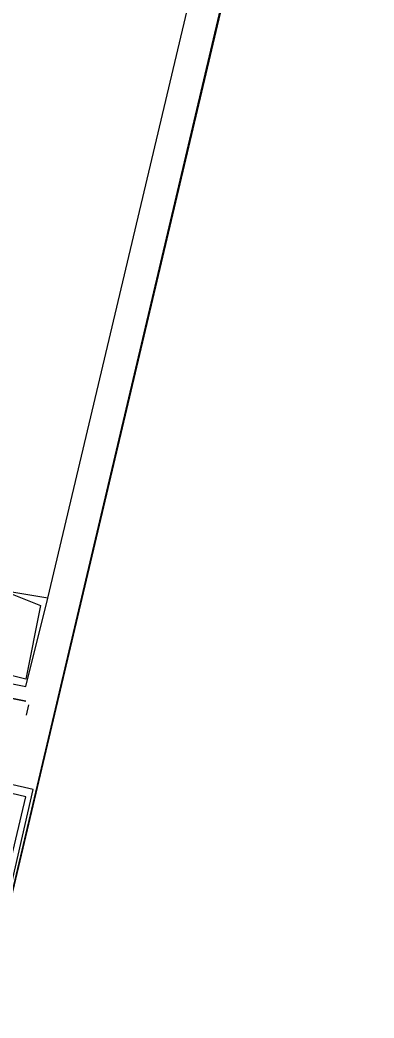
# Model space of a CAD drawing. Header units: feet. Extents: x -84 to 198, y -22 to 181.
# Drawn here: x 131.523 to 132.165, y 89.951 to 91.758 of the extents above; entities that cross this region are included whole.
import ezdxf

# ---------------------------------------------------------------- set-up
doc = ezdxf.new("R2010")
doc.units = ezdxf.units.FT
doc.layers.add('A-LINEA', color=7, linetype='CONTINUOUS')

msp = doc.modelspace()

# ---------------------------------------------------------------- linework, layer by layer
at = {"layer": 'A-LINEA'}
for p, q in [((131.5733, 90.7111), (133.32, 98.0844)), ((131.5733, 90.7111), (131.5733, 90.7111)), ((131.5733, 90.7111), (131.5733, 90.7111)), ((131.5733, 90.7111), (131.5733, 90.7111)), ((131.56, 90.6978), (131.56, 90.6978)), ((131.56, 90.6978), (131.56, 90.6978)), ((131.56, 90.6978), (131.56, 90.6978)), ((131.5333, 90.5644), (131.5333, 90.5644)), ((131.5333, 90.5644), (131.5333, 90.5644)), ((131.5333, 90.5644), (131.5333, 90.5644)), ((131.5333, 90.5511), (131.5333, 90.5511)), ((131.5333, 90.5511), (131.5333, 90.5511)), ((131.5333, 90.5511), (131.5333, 90.5511)), ((131.5333, 90.5244), (131.5333, 90.5244)), ((131.5383, 90.5177), (131.534, 90.4993))]:
    msp.add_line(p, q, dxfattribs=at)
for points in [[(135.8933, 108.7111), (131.36, 89.5511), (124.5867, 91.1511), (124.44, 90.4978), (121.84, 91.1111), (121.3333, 88.9644), (118.2, 75.6978), (129.9467, 72.9244)], [(124.5867, 91.1511), (131.36, 89.5511), (135.2667, 106.0978)], [(131.4667, 90.5644), (131.5333, 90.5511), (131.5733, 90.7111), (131.5733, 90.7111), (131.4933, 90.7244), (131.4933, 90.7111), (131.4933, 90.7244)], [(131.4933, 90.7244), (131.56, 90.6978), (131.56, 90.6978), (131.5333, 90.5644), (131.5333, 90.5644), (131.48, 90.5778), (131.48, 90.5778), (131.48, 90.5778), (131.48, 90.5778), (131.4667, 90.5778)], [(131.4667, 90.5644), (131.5333, 90.5511), (131.5733, 90.7111), (131.5733, 90.7111), (131.4933, 90.7244), (131.4933, 90.7111), (131.4933, 90.7244)], [(131.4933, 90.7244), (131.56, 90.6978), (131.56, 90.6978), (131.5333, 90.5644), (131.5333, 90.5644), (131.48, 90.5778), (131.48, 90.5778), (131.48, 90.5778), (131.48, 90.5778), (131.4667, 90.5778)], [(131.4667, 90.5644), (131.5333, 90.5511), (131.5733, 90.7111), (131.5733, 90.7111), (131.4933, 90.7244), (131.4933, 90.7111), (131.4933, 90.7244)], [(131.4933, 90.7244), (131.56, 90.6978), (131.56, 90.6978), (131.5333, 90.5644), (131.5333, 90.5644), (131.48, 90.5778), (131.48, 90.5778), (131.48, 90.5778), (131.48, 90.5778), (131.4667, 90.5778)], [(130.5467, 89.7378), (131.36, 89.5511), (131.5467, 90.3644), (130.7333, 90.5511), (130.5467, 89.7378)], [(130.56, 89.7511), (131.3467, 89.5644), (131.5333, 90.3511), (130.7467, 90.5378), (130.56, 89.7511)], [(131.4533, 90.5378), (131.4667, 90.5244), (131.4667, 90.5244), (131.4667, 90.5378), (131.4667, 90.5378), (131.5333, 90.5244), (131.5333, 90.5244), (131.4667, 90.5378), (131.4533, 90.5378)]]:
    msp.add_lwpolyline(points, dxfattribs=at)

doc.saveas('drawing.dxf')
